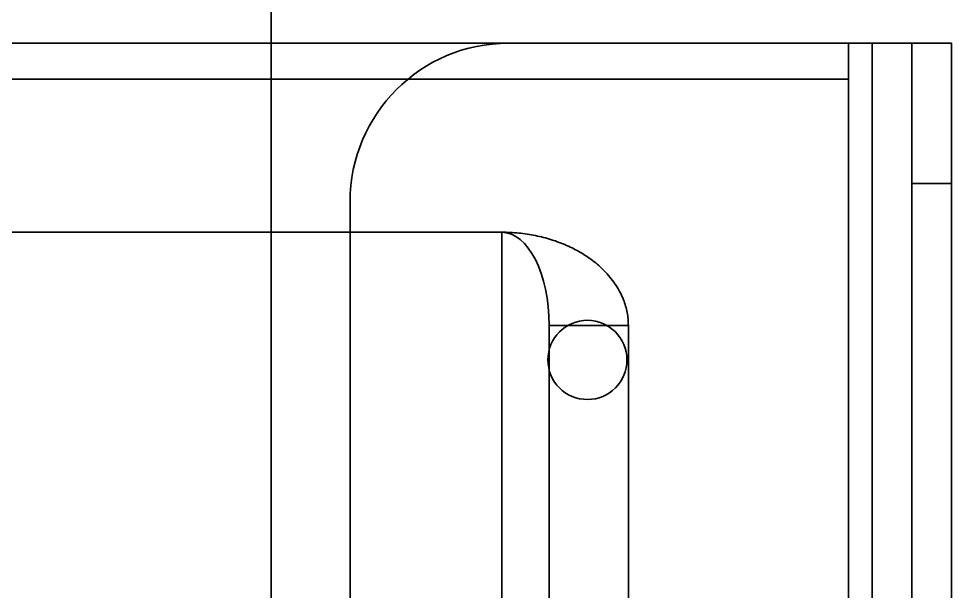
# Model space of a CAD drawing. Header units: millimetres. Extents: x -431 to 3717, y -325 to 2729.
# Drawn here: x 1366.1 to 1425, y 515.4 to 551.5 of the extents above; entities that cross this region are included whole.
import ezdxf

# ---------------------------------------------------------------- set-up
doc = ezdxf.new("R2010")
doc.units = ezdxf.units.MM

msp = doc.modelspace()

# ---------------------------------------------------------------- linework, layer by layer
at = {"color": 7, "linetype": 'Continuous', "lineweight": 35}
for p, q in [((1382.015, 593.2), (1382.015, 478)), ((1382.015, 593.2), (1382.015, 478)), ((1338.515, 550), (1418.515, 550)), ((1420.015, 550), (1397.015, 550)), ((1420.015, 550), (1397.015, 550)), ((1418.515, 550), (1418.515, 501.711)), ((1418.515, 547.73), (1418.515, 550)), ((1422.515, 550), (1420.015, 550)), ((1420.015, 50), (1420.015, 550)), ((1425.015, 550), (1420.015, 550)), ((1420.015, 50), (1420.015, 550)), ((1425.015, 550), (1422.515, 550)), ((1422.515, 550), (1425.015, 550)), ((1422.515, 550), (1422.515, 541.15)), ((1422.515, 50), (1422.515, 550)), ((1425.015, 541.15), (1425.015, 550)), ((1425.015, 50), (1425.015, 550)), ((1338.515, 547.73), (1418.515, 547.73)), ((1418.515, 547.73), (1418.515, 499.441)), ((1422.515, 541.15), (1422.515, 360.573)), ((1422.515, 541.15), (1425.015, 541.15)), ((1425.015, 360.573), (1425.015, 541.15)), ((1387.015, 60), (1387.015, 540)), ((1387.015, 60), (1387.015, 540)), ((1360.429, 538.062), (1396.601, 538.062)), ((1360.429, 538.062), (1396.601, 538.062)), ((1396.601, 538.062), (1396.601, 337)), ((1396.601, 538.062), (1396.601, 337)), ((1399.601, 532.172), (1399.601, 337)), ((1404.601, 532.172), (1399.601, 532.172)), ((1399.601, 532.172), (1399.601, 498.8)), ((1404.601, 532.172), (1404.601, 67.828)), ((1404.601, 532.172), (1404.601, 498.8))]:
    msp.add_line(p, q, dxfattribs=at)
msp.add_circle((1402.015, 530), 2.5, dxfattribs=at)
msp.add_circle((1402.015, 530), 2.5, dxfattribs=at)
msp.add_arc((1397.015, 540), 10, 90, 180, dxfattribs=at)
msp.add_arc((1397.015, 540), 10, 90, 180, dxfattribs=at)
msp.add_ellipse((1396.601, 532.172), major_axis=(0, 5.889), ratio=0.5094, start_param=4.712389, end_param=6.283185, dxfattribs=at)
msp.add_open_spline([(1396.601, 538.062), (1396.781, 538.059), (1397.141, 538.054), (1397.677, 538.012), (1398.206, 537.947), (1398.729, 537.854), (1399.241, 537.737), (1399.745, 537.593), (1400.233, 537.425), (1400.705, 537.233), (1401.155, 537.02), (1401.6, 536.777), (1402.031, 536.505), (1402.446, 536.202), (1402.826, 535.88), (1403.19, 535.523), (1403.529, 535.131), (1403.836, 534.702), (1404.093, 534.258), (1404.289, 533.822), (1404.432, 533.401), (1404.529, 532.996), (1404.59, 532.586), (1404.598, 532.31), (1404.601, 532.172)], degree=3, knots=[0, 0, 0, 0, 0.038087, 0.076441, 0.114653, 0.152866, 0.192089, 0.231316, 0.271515, 0.311717, 0.352806, 0.393898, 0.440124, 0.486354, 0.533526, 0.580702, 0.635936, 0.691174, 0.747558, 0.803945, 0.852639, 0.901333, 0.950666, 1, 1, 1, 1], dxfattribs=at)

doc.saveas('drawing.dxf')
